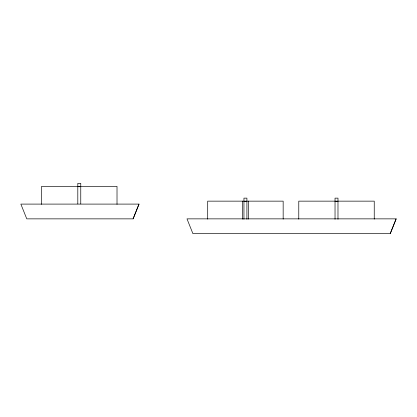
<?xml version="1.0" encoding="UTF-8"?>
<svg xmlns="http://www.w3.org/2000/svg" width="417" height="417" viewBox="0 0 417 417"><rect width="100%" height="100%" fill="white"/><g stroke="black" fill="none" stroke-linecap="round" stroke-linejoin="round"><path stroke-width="0.63" d="M133.096 218.862L139.012 204.095L20.85 204.095L26.771 218.862L133.101 218.862L139.012 204.095M390.234 233.629L396.15 218.862L186.993 218.862L192.904 233.629L390.239 233.629L396.15 218.862M374.242 219.118L374.242 201.145L298.775 201.145L298.775 219.118M337.984 201.135L337.984 198.138L335.033 198.138L335.033 201.135M337.984 219.29L337.984 201.474L335.033 201.474L335.033 219.29M283.159 219.118L283.159 201.145L207.697 201.145L207.697 219.118M248.381 201.145L248.381 219.118M246.906 201.135L246.906 198.138L243.95 198.138L243.95 201.135M246.906 219.29L246.906 201.474L243.95 201.474L243.95 219.29M242.475 201.145L242.475 219.118M117.015 204.356L117.015 186.378L41.554 186.378L41.554 204.356M80.762 186.368L80.762 183.371L77.807 183.371L77.807 186.368M80.762 203.887L80.762 186.707L77.807 186.707L77.807 203.887"/></g></svg>
